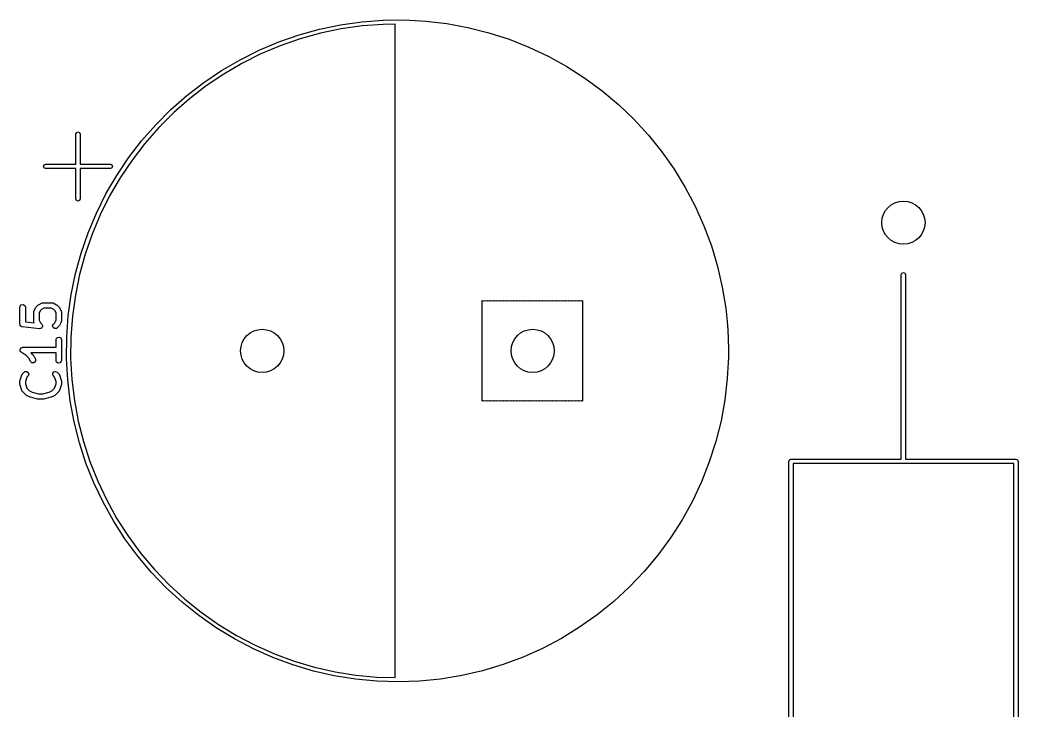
# Model space of a CAD drawing. Extents: x 37 to 259, y -144 to -45.
# Drawn here: x 91.07 to 118.75, y -87.18 to -68.04 of the extents above; entities that cross this region are included whole.
import ezdxf

# ---------------------------------------------------------------- set-up
doc = ezdxf.new("R2010")
doc.units = 0
doc.layers.add('BLACK', color=7, linetype='CONTINUOUS')

msp = doc.modelspace()

# ---------------------------------------------------------------- linework, layer by layer
at = {"layer": 'BLACK', "linetype": 'CONTINUOUS'}
for p, q in [((100.549, -68.0897), (101.14, -68.0447)), ((101.14, -68.0447), (101.732, -68.038)), ((101.732, -68.038), (102.324, -68.0695)), ((102.324, -68.0695), (102.913, -68.1392)), ((98.8101, -68.4513), (99.3814, -68.2934)), ((99.3814, -68.2934), (99.9617, -68.1727)), ((99.9815, -68.2861), (99.4085, -68.4053)), ((99.9617, -68.1727), (100.549, -68.0897)), ((100.561, -68.2042), (99.9815, -68.2861)), ((101.145, -68.1598), (100.561, -68.2042)), ((101.48, -68.156), (101.145, -68.1598)), ((101.48, -86.2785), (101.48, -68.156)), ((102.913, -68.1392), (103.496, -68.2467)), ((103.496, -68.2467), (104.07, -68.3916)), ((98.2502, -68.6457), (98.8101, -68.4513)), ((98.8443, -68.5612), (98.2914, -68.7532)), ((99.4085, -68.4053), (98.8443, -68.5612)), ((104.07, -68.3916), (104.635, -68.5733)), ((104.635, -68.5733), (105.186, -68.791)), ((97.1738, -69.1408), (97.704, -68.8759)), ((97.704, -68.8759), (98.2502, -68.6457)), ((98.2914, -68.7532), (97.7521, -68.9805)), ((105.186, -68.791), (105.722, -69.0438)), ((96.6618, -69.4394), (97.1738, -69.1408)), ((97.7521, -68.9805), (97.2285, -69.2421)), ((105.722, -69.0438), (106.241, -69.3307)), ((96.1701, -69.7704), (96.6618, -69.4394)), ((97.2285, -69.2421), (96.7229, -69.537)), ((106.241, -69.3307), (106.74, -69.6505)), ((96.7229, -69.537), (96.2374, -69.8638)), ((106.74, -69.6505), (107.217, -70.0018)), ((95.7008, -70.1325), (96.1701, -69.7704)), ((96.2374, -69.8638), (95.774, -70.2213)), ((107.217, -70.0018), (107.671, -70.3832)), ((95.2559, -70.5241), (95.7008, -70.1325)), ((95.774, -70.2213), (95.3347, -70.608)), ((94.8371, -70.9435), (95.2559, -70.5241)), ((107.671, -70.3832), (108.099, -70.7931)), ((95.3347, -70.608), (94.9212, -71.0222)), ((108.099, -70.7931), (108.5, -71.2297)), ((94.4463, -71.3892), (94.8371, -70.9435)), ((94.9212, -71.0222), (94.5353, -71.4623)), ((92.6206, -71.201), (92.6381, -71.1586)), ((92.6206, -72.041), (92.6206, -71.201)), ((92.6381, -71.1586), (92.6806, -71.141)), ((92.6806, -71.141), (92.723, -71.1586)), ((92.723, -71.1586), (92.7406, -71.201)), ((92.7406, -71.201), (92.7406, -72.041)), ((94.0851, -71.8591), (94.4463, -71.3892)), ((108.5, -71.2297), (108.871, -71.6913)), ((94.5353, -71.4623), (94.1786, -71.9263)), ((93.7549, -72.3513), (94.0851, -71.8591)), ((94.1786, -71.9263), (93.8526, -72.4124)), ((108.871, -71.6913), (109.213, -72.176)), ((91.7206, -72.101), (91.7381, -72.0586)), ((91.7381, -72.1434), (91.7206, -72.101)), ((91.7381, -72.0586), (91.7806, -72.041)), ((91.7806, -72.161), (91.7381, -72.1434)), ((91.7806, -72.041), (92.6206, -72.041)), ((92.6206, -72.161), (91.7806, -72.161)), ((92.6206, -73.001), (92.6206, -72.161)), ((92.7406, -72.041), (93.5806, -72.041)), ((93.5806, -72.161), (92.7406, -72.161)), ((92.7406, -72.161), (92.7406, -73.001)), ((93.5806, -72.041), (93.623, -72.0586)), ((93.623, -72.1434), (93.5806, -72.161)), ((93.623, -72.0586), (93.6406, -72.101)), ((93.6406, -72.101), (93.623, -72.1434)), ((109.213, -72.176), (109.522, -72.6816)), ((93.4572, -72.8639), (93.7549, -72.3513)), ((93.8526, -72.4124), (93.5586, -72.9185)), ((109.522, -72.6816), (109.798, -73.2062)), ((92.6381, -73.0434), (92.6206, -73.001)), ((92.6806, -73.061), (92.6381, -73.0434)), ((92.723, -73.0434), (92.6806, -73.061)), ((92.7406, -73.001), (92.723, -73.0434)), ((93.1932, -73.3945), (93.4572, -72.8639)), ((93.5586, -72.9185), (93.2979, -73.4425)), ((109.798, -73.2062), (110.039, -73.7474)), ((92.964, -73.9411), (93.1932, -73.3945)), ((93.2979, -73.4425), (93.0716, -73.9822)), ((110.039, -73.7474), (110.246, -74.3031)), ((92.7705, -74.5014), (92.964, -73.9411)), ((93.0716, -73.9822), (92.8805, -74.5354)), ((110.246, -74.3031), (110.415, -74.871)), ((92.6136, -75.073), (92.7705, -74.5014)), ((92.8805, -74.5354), (92.7256, -75.0999)), ((110.415, -74.871), (110.548, -75.4486)), ((92.494, -75.6535), (92.6136, -75.073)), ((92.7256, -75.0999), (92.6074, -75.6731)), ((115.51, -75.1), (115.528, -75.0576)), ((115.51, -80.22), (115.51, -75.1)), ((115.528, -75.0576), (115.57, -75.04)), ((115.57, -75.04), (115.612, -75.0576)), ((115.612, -75.0576), (115.63, -75.1)), ((115.63, -75.1), (115.63, -80.22)), ((110.548, -75.4486), (110.644, -76.0337)), ((92.412, -76.2405), (92.494, -75.6535)), ((92.6074, -75.6731), (92.5265, -76.2527)), ((103.901, -75.836), (103.881, -75.8277)), ((103.881, -75.8277), (103.881, -78.6043)), ((103.921, -75.8277), (103.901, -75.836)), ((103.941, -75.836), (103.921, -75.8277)), ((103.961, -75.8277), (103.941, -75.836)), ((103.981, -75.836), (103.961, -75.8277)), ((104.001, -75.8277), (103.981, -75.836)), ((104.021, -75.836), (104.001, -75.8277)), ((104.041, -75.8277), (104.021, -75.836)), ((104.061, -75.836), (104.041, -75.8277)), ((104.081, -75.8277), (104.061, -75.836)), ((104.101, -75.836), (104.081, -75.8277)), ((104.121, -75.8277), (104.101, -75.836)), ((104.141, -75.836), (104.121, -75.8277)), ((104.161, -75.8277), (104.141, -75.836)), ((104.181, -75.836), (104.161, -75.8277)), ((104.201, -75.8277), (104.181, -75.836)), ((104.221, -75.836), (104.201, -75.8277)), ((104.241, -75.8277), (104.221, -75.836)), ((104.261, -75.836), (104.241, -75.8277)), ((104.281, -75.8277), (104.261, -75.836)), ((104.301, -75.836), (104.281, -75.8277)), ((104.321, -75.8277), (104.301, -75.836)), ((104.341, -75.836), (104.321, -75.8277)), ((104.361, -75.8277), (104.341, -75.836)), ((104.381, -75.836), (104.361, -75.8277)), ((104.401, -75.8277), (104.381, -75.836)), ((104.421, -75.836), (104.401, -75.8277)), ((104.441, -75.8277), (104.421, -75.836)), ((104.461, -75.836), (104.441, -75.8277)), ((104.481, -75.8277), (104.461, -75.836)), ((104.501, -75.836), (104.481, -75.8277)), ((104.521, -75.8277), (104.501, -75.836)), ((104.541, -75.836), (104.521, -75.8277)), ((104.561, -75.8277), (104.541, -75.836)), ((104.581, -75.836), (104.561, -75.8277)), ((104.601, -75.8277), (104.581, -75.836)), ((104.621, -75.836), (104.601, -75.8277)), ((104.641, -75.8277), (104.621, -75.836)), ((104.661, -75.836), (104.641, -75.8277)), ((104.681, -75.8277), (104.661, -75.836)), ((104.701, -75.836), (104.681, -75.8277)), ((104.721, -75.8277), (104.701, -75.836)), ((104.741, -75.836), (104.721, -75.8277)), ((104.761, -75.8277), (104.741, -75.836)), ((104.781, -75.836), (104.761, -75.8277)), ((104.801, -75.8277), (104.781, -75.836)), ((104.821, -75.836), (104.801, -75.8277)), ((104.841, -75.8277), (104.821, -75.836)), ((104.861, -75.836), (104.841, -75.8277)), ((104.881, -75.8277), (104.861, -75.836)), ((104.901, -75.836), (104.881, -75.8277)), ((104.921, -75.8277), (104.901, -75.836)), ((104.941, -75.836), (104.921, -75.8277)), ((104.961, -75.8277), (104.941, -75.836)), ((104.981, -75.836), (104.961, -75.8277)), ((105.001, -75.8277), (104.981, -75.836)), ((105.021, -75.836), (105.001, -75.8277)), ((105.041, -75.8277), (105.021, -75.836)), ((105.061, -75.836), (105.041, -75.8277)), ((105.081, -75.8277), (105.061, -75.836)), ((105.101, -75.836), (105.081, -75.8277)), ((105.121, -75.8277), (105.101, -75.836)), ((105.141, -75.836), (105.121, -75.8277)), ((105.161, -75.8277), (105.141, -75.836)), ((105.181, -75.836), (105.161, -75.8277)), ((105.201, -75.8277), (105.181, -75.836)), ((105.221, -75.836), (105.201, -75.8277)), ((105.241, -75.8277), (105.221, -75.836)), ((105.261, -75.836), (105.241, -75.8277)), ((105.281, -75.8277), (105.261, -75.836)), ((105.301, -75.836), (105.281, -75.8277)), ((105.321, -75.8277), (105.301, -75.836)), ((105.341, -75.836), (105.321, -75.8277)), ((105.361, -75.8277), (105.341, -75.836)), ((105.381, -75.836), (105.361, -75.8277)), ((105.401, -75.8277), (105.381, -75.836)), ((105.421, -75.836), (105.401, -75.8277)), ((105.441, -75.8277), (105.421, -75.836)), ((105.461, -75.836), (105.441, -75.8277)), ((105.481, -75.8277), (105.461, -75.836)), ((105.501, -75.836), (105.481, -75.8277)), ((105.521, -75.8277), (105.501, -75.836)), ((105.541, -75.836), (105.521, -75.8277)), ((105.561, -75.8277), (105.541, -75.836)), ((105.581, -75.836), (105.561, -75.8277)), ((105.601, -75.8277), (105.581, -75.836)), ((105.621, -75.836), (105.601, -75.8277)), ((105.641, -75.8277), (105.621, -75.836)), ((105.661, -75.836), (105.641, -75.8277)), ((105.681, -75.8277), (105.661, -75.836)), ((105.701, -75.836), (105.681, -75.8277)), ((105.721, -75.8277), (105.701, -75.836)), ((105.741, -75.836), (105.721, -75.8277)), ((105.761, -75.8277), (105.741, -75.836)), ((105.781, -75.836), (105.761, -75.8277)), ((105.801, -75.8277), (105.781, -75.836)), ((105.821, -75.836), (105.801, -75.8277)), ((105.841, -75.8277), (105.821, -75.836)), ((105.861, -75.836), (105.841, -75.8277)), ((105.881, -75.8277), (105.861, -75.836)), ((105.901, -75.836), (105.881, -75.8277)), ((105.921, -75.8277), (105.901, -75.836)), ((105.941, -75.836), (105.921, -75.8277)), ((105.961, -75.8277), (105.941, -75.836)), ((105.981, -75.836), (105.961, -75.8277)), ((106.001, -75.8277), (105.981, -75.836)), ((106.021, -75.836), (106.001, -75.8277)), ((106.041, -75.8277), (106.021, -75.836)), ((106.061, -75.836), (106.041, -75.8277)), ((106.081, -75.8277), (106.061, -75.836)), ((106.101, -75.836), (106.081, -75.8277)), ((106.121, -75.8277), (106.101, -75.836)), ((106.141, -75.836), (106.121, -75.8277)), ((106.161, -75.8277), (106.141, -75.836)), ((106.181, -75.836), (106.161, -75.8277)), ((106.201, -75.8277), (106.181, -75.836)), ((106.221, -75.836), (106.201, -75.8277)), ((106.241, -75.8277), (106.221, -75.836)), ((106.261, -75.836), (106.241, -75.8277)), ((106.281, -75.8277), (106.261, -75.836)), ((106.301, -75.836), (106.281, -75.8277)), ((106.321, -75.8277), (106.301, -75.836)), ((106.341, -75.836), (106.321, -75.8277)), ((106.361, -75.8277), (106.341, -75.836)), ((106.381, -75.836), (106.361, -75.8277)), ((106.401, -75.8277), (106.381, -75.836)), ((106.421, -75.836), (106.401, -75.8277)), ((106.441, -75.8277), (106.421, -75.836)), ((106.461, -75.836), (106.441, -75.8277)), ((106.481, -75.8277), (106.461, -75.836)), ((106.501, -75.836), (106.481, -75.8277)), ((106.521, -75.8277), (106.501, -75.836)), ((106.541, -75.836), (106.521, -75.8277)), ((106.561, -75.8277), (106.541, -75.836)), ((106.581, -75.836), (106.561, -75.8277)), ((106.601, -75.8277), (106.581, -75.836)), ((106.621, -75.836), (106.601, -75.8277)), ((106.641, -75.8277), (106.621, -75.836)), ((106.661, -75.836), (106.641, -75.8277)), ((106.681, -75.8277), (106.661, -75.836)), ((106.681, -78.6043), (106.681, -75.8277)), ((91.0714, -76.0017), (91.0759, -75.9761)), ((91.0714, -76.4779), (91.0714, -76.0017)), ((91.0759, -75.9761), (91.1089, -75.9368)), ((91.1089, -75.9368), (91.1594, -75.9279)), ((91.1594, -75.9279), (91.2038, -75.9535)), ((91.2038, -75.9535), (91.2214, -76.0017)), ((91.2214, -76.0017), (91.2214, -76.41)), ((91.4569, -76.1189), (91.4597, -76.1155)), ((91.4597, -76.1155), (91.4603, -76.111)), ((91.4603, -76.111), (91.5079, -76.0158)), ((91.5079, -76.0158), (91.5212, -75.9978)), ((91.5212, -75.9978), (91.5219, -75.9963)), ((91.5219, -75.9963), (91.5695, -75.9487)), ((91.5695, -75.9487), (91.5879, -75.9358)), ((91.5879, -75.9358), (91.589, -75.9346)), ((91.589, -75.9346), (91.6843, -75.887)), ((91.6366, -76.0938), (91.6023, -76.1623)), ((91.667, -76.0634), (91.6366, -76.0938)), ((91.7355, -76.0291), (91.667, -76.0634)), ((91.6843, -75.887), (91.7092, -75.8796)), ((91.7092, -75.8796), (91.7136, -75.8806)), ((91.7136, -75.8806), (91.7178, -75.8791)), ((91.7178, -75.8791), (91.9559, -75.8791)), ((91.9382, -76.0291), (91.7355, -76.0291)), ((92.0067, -76.0634), (91.9382, -76.0291)), ((91.9559, -75.8791), (91.9816, -75.8836)), ((91.9816, -75.8836), (91.985, -75.8865)), ((91.985, -75.8865), (91.9894, -75.887)), ((91.9894, -75.887), (92.0847, -75.9346)), ((92.0371, -76.0938), (92.0067, -76.0634)), ((92.0714, -76.1623), (92.0371, -76.0938)), ((92.0847, -75.9346), (92.1027, -75.948)), ((92.1027, -75.948), (92.1042, -75.9487)), ((92.1042, -75.9487), (92.1518, -75.9963)), ((92.1518, -75.9963), (92.1647, -76.0147)), ((92.1647, -76.0147), (92.1658, -76.0158)), ((92.1658, -76.0158), (92.2135, -76.111)), ((92.2135, -76.111), (92.2209, -76.136)), ((110.644, -76.0337), (110.679, -76.3999)), ((91.4523, -76.1446), (91.4569, -76.1189)), ((91.4523, -76.3827), (91.4523, -76.1446)), ((91.4539, -76.3869), (91.4523, -76.3827)), ((91.4528, -76.3912), (91.4539, -76.3869)), ((91.4603, -76.4162), (91.4528, -76.3912)), ((91.6023, -76.1623), (91.6023, -76.365)), ((91.6023, -76.365), (91.6366, -76.4335)), ((92.0371, -76.4335), (92.0714, -76.365)), ((92.0714, -76.365), (92.0714, -76.1623)), ((92.2214, -76.3827), (92.2169, -76.4083)), ((92.2209, -76.136), (92.2198, -76.1404)), ((92.2198, -76.1404), (92.2214, -76.1446)), ((92.2214, -76.1446), (92.2214, -76.3827)), ((92.3681, -76.8316), (92.412, -76.2405)), ((92.5265, -76.2527), (92.4831, -76.8364)), ((91.0768, -76.4929), (91.0714, -76.4779)), ((91.078, -76.5088), (91.0768, -76.4929)), ((91.0853, -76.5163), (91.078, -76.5088)), ((91.0889, -76.5261), (91.0853, -76.5163)), ((91.1027, -76.5341), (91.0889, -76.5261)), ((91.1138, -76.5455), (91.1027, -76.5341)), ((91.1307, -76.5502), (91.1138, -76.5455)), ((91.1334, -76.5518), (91.1307, -76.5502)), ((91.1351, -76.5515), (91.1334, -76.5518)), ((91.1389, -76.5525), (91.1351, -76.5515)), ((91.6151, -76.6002), (91.1389, -76.5525)), ((91.2214, -76.41), (91.4696, -76.4348)), ((91.4696, -76.4348), (91.4603, -76.4162)), ((91.6156, -76.6), (91.6151, -76.6002)), ((91.616, -76.6002), (91.6156, -76.6)), ((91.6404, -76.5937), (91.616, -76.6002)), ((91.6366, -76.4335), (91.6756, -76.4725)), ((91.6648, -76.5875), (91.6404, -76.5937)), ((91.6651, -76.5871), (91.6648, -76.5875)), ((91.6656, -76.587), (91.6651, -76.5871)), ((91.68, -76.5663), (91.6656, -76.587)), ((91.6756, -76.4725), (91.6905, -76.4938)), ((91.6948, -76.5458), (91.68, -76.5663)), ((91.6905, -76.4938), (91.6906, -76.4943)), ((91.6906, -76.4943), (91.6909, -76.4947)), ((91.6909, -76.4947), (91.6928, -76.5198)), ((91.6928, -76.5198), (91.695, -76.5449)), ((91.695, -76.5449), (91.6947, -76.5453)), ((91.6947, -76.5453), (91.6948, -76.5458)), ((91.9764, -76.519), (91.9981, -76.4725)), ((91.9897, -76.5685), (91.9764, -76.519)), ((92.0317, -76.598), (91.9897, -76.5685)), ((91.9981, -76.4725), (92.0371, -76.4335)), ((92.0828, -76.5935), (92.0317, -76.598)), ((92.1042, -76.5786), (92.0828, -76.5935)), ((92.1518, -76.5309), (92.1042, -76.5786)), ((92.1525, -76.5295), (92.1518, -76.5309)), ((92.1658, -76.5114), (92.1525, -76.5295)), ((92.2135, -76.4162), (92.1658, -76.5114)), ((92.214, -76.4118), (92.2135, -76.4162)), ((92.2169, -76.4083), (92.214, -76.4118)), ((110.679, -76.3999), (110.68, -76.402)), ((110.68, -76.402), (110.68, -76.4089)), ((110.68, -76.4089), (110.701, -76.6236)), ((110.701, -76.6236), (110.719, -77.1726)), ((92.0714, -76.9065), (92.0759, -76.8808)), ((92.0714, -77.1172), (92.0714, -76.9065)), ((92.0759, -76.8808), (92.1089, -76.8415)), ((92.1089, -76.8415), (92.1594, -76.8326)), ((92.1594, -76.8326), (92.2038, -76.8583)), ((92.2038, -76.8583), (92.2214, -76.9065)), ((92.2214, -76.9065), (92.2214, -77.4779)), ((92.3624, -77.4217), (92.3681, -76.8316)), ((92.4831, -76.8364), (92.4775, -77.4217)), ((91.0715, -77.1874), (91.0733, -77.1834)), ((91.0776, -77.2083), (91.0715, -77.1874)), ((91.0725, -77.1792), (91.0834, -77.1603)), ((91.0733, -77.1834), (91.0725, -77.1792)), ((91.0814, -77.2297), (91.0776, -77.2083)), ((91.0834, -77.1603), (91.0921, -77.1404)), ((91.0921, -77.1404), (91.096, -77.1385)), ((91.096, -77.1385), (91.0982, -77.1347)), ((91.0982, -77.1347), (91.1186, -77.1273)), ((91.1186, -77.1273), (91.1381, -77.1176)), ((91.1381, -77.1176), (91.1423, -77.1187)), ((91.1423, -77.1187), (91.1464, -77.1172)), ((91.1464, -77.1172), (92.0714, -77.1172)), ((110.719, -77.1726), (110.72, -77.176)), ((110.72, -77.176), (110.72, -77.256)), ((91.0847, -77.2325), (91.0814, -77.2297)), ((91.0859, -77.2366), (91.0847, -77.2325)), ((91.1048, -77.2546), (91.0859, -77.2366)), ((91.2415, -77.3457), (91.1048, -77.2546)), ((91.3228, -77.4271), (91.2415, -77.3457)), ((91.365, -77.5114), (91.3228, -77.4271)), ((92.0714, -77.2672), (91.3751, -77.2672)), ((91.3751, -77.2672), (91.4375, -77.3296)), ((91.4375, -77.3296), (91.4504, -77.348)), ((91.4504, -77.348), (91.4516, -77.3491)), ((91.4516, -77.3491), (91.4992, -77.4444)), ((91.5066, -77.4693), (91.4947, -77.5192)), ((91.4992, -77.4444), (91.5066, -77.4693)), ((92.0714, -77.4779), (92.0714, -77.2672)), ((92.0889, -77.5261), (92.0714, -77.4779)), ((92.2214, -77.4779), (92.2169, -77.5036)), ((92.3624, -77.4243), (92.3624, -77.4217)), ((92.3949, -78.0161), (92.3624, -77.4243)), ((92.4775, -77.4217), (92.5096, -78.0061)), ((110.718, -77.3922), (110.688, -77.9842)), ((110.72, -77.2569), (110.718, -77.3922)), ((110.72, -77.256), (110.72, -77.2569)), ((91.4023, -77.5467), (91.365, -77.5114)), ((91.4535, -77.5498), (91.4023, -77.5467)), ((91.4947, -77.5192), (91.4535, -77.5498)), ((92.1334, -77.5518), (92.0889, -77.5261)), ((92.1839, -77.5429), (92.1334, -77.5518)), ((92.2169, -77.5036), (92.1839, -77.5429)), ((91.0714, -78.0493), (91.0753, -78.0272)), ((91.0714, -78.1446), (91.0714, -78.0493)), ((91.0752, -78.0256), (91.1228, -77.8828)), ((91.0753, -78.0272), (91.0752, -78.0256)), ((91.1228, -77.8828), (91.1353, -77.8599)), ((91.1353, -77.8599), (91.1391, -77.8575)), ((91.1391, -77.8575), (91.141, -77.8534)), ((91.141, -77.8534), (91.1886, -77.8058)), ((91.1886, -77.8058), (91.2099, -77.7909)), ((91.2099, -77.7909), (91.261, -77.7864)), ((91.2596, -77.947), (91.2214, -78.0615)), ((91.2947, -77.9119), (91.2596, -77.947)), ((91.261, -77.7864), (91.3031, -77.8158)), ((91.3163, -77.8654), (91.2947, -77.9119)), ((91.3031, -77.8158), (91.3163, -77.8654)), ((91.9787, -77.8394), (92.0081, -77.7974)), ((91.9832, -77.8906), (91.9787, -77.8394)), ((91.9981, -77.9119), (91.9832, -77.8906)), ((92.0332, -77.947), (91.9981, -77.9119)), ((92.0081, -77.7974), (92.0577, -77.7841)), ((92.0714, -78.0615), (92.0332, -77.947)), ((92.0577, -77.7841), (92.1042, -77.8058)), ((92.1042, -77.8058), (92.1518, -77.8534)), ((92.1518, -77.8534), (92.1667, -77.8748)), ((92.1667, -77.8748), (92.1671, -77.8792)), ((92.1671, -77.8792), (92.1699, -77.8828)), ((92.1699, -77.8828), (92.2175, -78.0256)), ((92.2175, -78.0256), (92.2208, -78.0478)), ((92.2208, -78.0478), (92.2214, -78.0493)), ((92.2214, -78.0493), (92.2214, -78.1446)), ((92.4656, -78.6046), (92.3949, -78.0161)), ((92.5096, -78.0061), (92.5794, -78.5872)), ((110.688, -77.9842), (110.619, -78.5729)), ((91.0719, -78.1461), (91.0714, -78.1446)), ((91.0752, -78.1683), (91.0719, -78.1461)), ((91.1228, -78.3111), (91.0752, -78.1683)), ((91.1256, -78.3147), (91.1228, -78.3111)), ((91.126, -78.3191), (91.1256, -78.3147)), ((91.141, -78.3405), (91.126, -78.3191)), ((91.2214, -78.0615), (91.2214, -78.1324)), ((91.2214, -78.1324), (91.2596, -78.2469)), ((91.2596, -78.2469), (91.3337, -78.321)), ((91.3337, -78.321), (91.4107, -78.3595)), ((91.8821, -78.3595), (91.9591, -78.321)), ((91.9591, -78.321), (92.0332, -78.2469)), ((92.0332, -78.2469), (92.0714, -78.1324)), ((92.0714, -78.1324), (92.0714, -78.0615)), ((92.1699, -78.3111), (92.1575, -78.334)), ((92.2175, -78.1683), (92.1699, -78.3111)), ((92.2214, -78.1446), (92.2175, -78.1667)), ((92.2175, -78.1667), (92.2175, -78.1683)), ((91.2362, -78.4357), (91.141, -78.3405)), ((91.2377, -78.4364), (91.2362, -78.4357)), ((91.2557, -78.4497), (91.2377, -78.4364)), ((91.3509, -78.4974), (91.2557, -78.4497)), ((91.3545, -78.4978), (91.3509, -78.4974)), ((91.3663, -78.503), (91.3545, -78.4978)), ((91.5568, -78.5507), (91.3663, -78.503)), ((91.4107, -78.3595), (91.5842, -78.4029)), ((91.5602, -78.5503), (91.5568, -78.5507)), ((91.575, -78.5529), (91.5602, -78.5503)), ((91.7178, -78.5529), (91.575, -78.5529)), ((91.5842, -78.4029), (91.7086, -78.4029)), ((91.7086, -78.4029), (91.8821, -78.3595)), ((91.7211, -78.5517), (91.7178, -78.5529)), ((91.736, -78.5507), (91.7211, -78.5517)), ((91.9265, -78.503), (91.736, -78.5507)), ((91.9294, -78.5011), (91.9265, -78.503)), ((91.9418, -78.4974), (91.9294, -78.5011)), ((92.0371, -78.4497), (91.9418, -78.4974)), ((92.0382, -78.4486), (92.0371, -78.4497)), ((92.0566, -78.4357), (92.0382, -78.4486)), ((92.1518, -78.3405), (92.0566, -78.4357)), ((92.1537, -78.3364), (92.1518, -78.3405)), ((92.1575, -78.334), (92.1537, -78.3364)), ((92.5741, -79.1873), (92.4656, -78.6046)), ((92.5794, -78.5872), (92.6866, -79.1625)), ((103.881, -78.6043), (103.901, -78.596)), ((103.901, -78.596), (103.921, -78.6043)), ((103.921, -78.6043), (103.941, -78.596)), ((103.941, -78.596), (103.961, -78.6043)), ((103.961, -78.6043), (103.981, -78.596)), ((103.981, -78.596), (104.001, -78.6043)), ((104.001, -78.6043), (104.021, -78.596)), ((104.021, -78.596), (104.041, -78.6043)), ((104.041, -78.6043), (104.061, -78.596)), ((104.061, -78.596), (104.081, -78.6043)), ((104.081, -78.6043), (104.101, -78.596)), ((104.101, -78.596), (104.121, -78.6043)), ((104.121, -78.6043), (104.141, -78.596)), ((104.141, -78.596), (104.161, -78.6043)), ((104.161, -78.6043), (104.181, -78.596)), ((104.181, -78.596), (104.201, -78.6043)), ((104.201, -78.6043), (104.221, -78.596)), ((104.221, -78.596), (104.241, -78.6043)), ((104.241, -78.6043), (104.261, -78.596)), ((104.261, -78.596), (104.281, -78.6043)), ((104.281, -78.6043), (104.301, -78.596)), ((104.301, -78.596), (104.321, -78.6043)), ((104.321, -78.6043), (104.341, -78.596)), ((104.341, -78.596), (104.361, -78.6043)), ((104.361, -78.6043), (104.381, -78.596)), ((104.381, -78.596), (104.401, -78.6043)), ((104.401, -78.6043), (104.421, -78.596)), ((104.421, -78.596), (104.441, -78.6043)), ((104.441, -78.6043), (104.461, -78.596)), ((104.461, -78.596), (104.481, -78.6043)), ((104.481, -78.6043), (104.501, -78.596)), ((104.501, -78.596), (104.521, -78.6043)), ((104.521, -78.6043), (104.541, -78.596)), ((104.541, -78.596), (104.561, -78.6043)), ((104.561, -78.6043), (104.581, -78.596)), ((104.581, -78.596), (104.601, -78.6043)), ((104.601, -78.6043), (104.621, -78.596)), ((104.621, -78.596), (104.641, -78.6043)), ((104.641, -78.6043), (104.661, -78.596)), ((104.661, -78.596), (104.681, -78.6043)), ((104.681, -78.6043), (104.701, -78.596)), ((104.701, -78.596), (104.721, -78.6043)), ((104.721, -78.6043), (104.741, -78.596)), ((104.741, -78.596), (104.761, -78.6043)), ((104.761, -78.6043), (104.781, -78.596)), ((104.781, -78.596), (104.801, -78.6043)), ((104.801, -78.6043), (104.821, -78.596)), ((104.821, -78.596), (104.841, -78.6043)), ((104.841, -78.6043), (104.861, -78.596)), ((104.861, -78.596), (104.881, -78.6043)), ((104.881, -78.6043), (104.901, -78.596)), ((104.901, -78.596), (104.921, -78.6043)), ((104.921, -78.6043), (104.941, -78.596)), ((104.941, -78.596), (104.961, -78.6043)), ((104.961, -78.6043), (104.981, -78.596)), ((104.981, -78.596), (105.001, -78.6043)), ((105.001, -78.6043), (105.021, -78.596)), ((105.021, -78.596), (105.041, -78.6043)), ((105.041, -78.6043), (105.061, -78.596)), ((105.061, -78.596), (105.081, -78.6043)), ((105.081, -78.6043), (105.101, -78.596)), ((105.101, -78.596), (105.121, -78.6043)), ((105.121, -78.6043), (105.141, -78.596)), ((105.141, -78.596), (105.161, -78.6043)), ((105.161, -78.6043), (105.181, -78.596)), ((105.181, -78.596), (105.201, -78.6043)), ((105.201, -78.6043), (105.221, -78.596)), ((105.221, -78.596), (105.241, -78.6043)), ((105.241, -78.6043), (105.261, -78.596)), ((105.261, -78.596), (105.281, -78.6043)), ((105.281, -78.6043), (105.301, -78.596)), ((105.301, -78.596), (105.321, -78.6043)), ((105.321, -78.6043), (105.341, -78.596)), ((105.341, -78.596), (105.361, -78.6043)), ((105.361, -78.6043), (105.381, -78.596)), ((105.381, -78.596), (105.401, -78.6043)), ((105.401, -78.6043), (105.421, -78.596)), ((105.421, -78.596), (105.441, -78.6043)), ((105.441, -78.6043), (105.461, -78.596)), ((105.461, -78.596), (105.481, -78.6043)), ((105.481, -78.6043), (105.501, -78.596)), ((105.501, -78.596), (105.521, -78.6043)), ((105.521, -78.6043), (105.541, -78.596)), ((105.541, -78.596), (105.561, -78.6043)), ((105.561, -78.6043), (105.581, -78.596)), ((105.581, -78.596), (105.601, -78.6043)), ((105.601, -78.6043), (105.621, -78.596)), ((105.621, -78.596), (105.641, -78.6043)), ((105.641, -78.6043), (105.661, -78.596)), ((105.661, -78.596), (105.681, -78.6043)), ((105.681, -78.6043), (105.701, -78.596)), ((105.701, -78.596), (105.721, -78.6043)), ((105.721, -78.6043), (105.741, -78.596)), ((105.741, -78.596), (105.761, -78.6043)), ((105.761, -78.6043), (105.781, -78.596)), ((105.781, -78.596), (105.801, -78.6043)), ((105.801, -78.6043), (105.821, -78.596)), ((105.821, -78.596), (105.841, -78.6043)), ((105.841, -78.6043), (105.861, -78.596)), ((105.861, -78.596), (105.881, -78.6043)), ((105.881, -78.6043), (105.901, -78.596)), ((105.901, -78.596), (105.921, -78.6043)), ((105.921, -78.6043), (105.941, -78.596)), ((105.941, -78.596), (105.961, -78.6043)), ((105.961, -78.6043), (105.981, -78.596)), ((105.981, -78.596), (106.001, -78.6043)), ((106.001, -78.6043), (106.021, -78.596)), ((106.021, -78.596), (106.041, -78.6043)), ((106.041, -78.6043), (106.061, -78.596)), ((106.061, -78.596), (106.081, -78.6043)), ((106.081, -78.6043), (106.101, -78.596)), ((106.101, -78.596), (106.121, -78.6043)), ((106.121, -78.6043), (106.141, -78.596)), ((106.141, -78.596), (106.161, -78.6043)), ((106.161, -78.6043), (106.181, -78.596)), ((106.181, -78.596), (106.201, -78.6043)), ((106.201, -78.6043), (106.221, -78.596)), ((106.221, -78.596), (106.241, -78.6043)), ((106.241, -78.6043), (106.261, -78.596)), ((106.261, -78.596), (106.281, -78.6043)), ((106.281, -78.6043), (106.301, -78.596)), ((106.301, -78.596), (106.321, -78.6043)), ((106.321, -78.6043), (106.341, -78.596)), ((106.341, -78.596), (106.361, -78.6043)), ((106.361, -78.6043), (106.381, -78.596)), ((106.381, -78.596), (106.401, -78.6043)), ((106.401, -78.6043), (106.421, -78.596)), ((106.421, -78.596), (106.441, -78.6043)), ((106.441, -78.6043), (106.461, -78.596)), ((106.461, -78.596), (106.481, -78.6043)), ((106.481, -78.6043), (106.501, -78.596)), ((106.501, -78.596), (106.521, -78.6043)), ((106.521, -78.6043), (106.541, -78.596)), ((106.541, -78.596), (106.561, -78.6043)), ((106.561, -78.6043), (106.581, -78.596)), ((106.581, -78.596), (106.601, -78.6043)), ((106.601, -78.6043), (106.621, -78.596)), ((106.621, -78.596), (106.641, -78.6043)), ((106.641, -78.6043), (106.661, -78.596)), ((106.661, -78.596), (106.681, -78.6043)), ((110.619, -78.5729), (110.513, -79.156)), ((110.513, -79.156), (110.369, -79.7309)), ((92.72, -79.7617), (92.5741, -79.1873)), ((92.6866, -79.1625), (92.8307, -79.7298)), ((92.9027, -80.3256), (92.72, -79.7617)), ((92.8307, -79.7298), (93.0111, -80.2866)), ((110.369, -79.7309), (110.188, -80.2954)), ((112.39, -80.28), (112.408, -80.2376)), ((112.408, -80.2376), (112.45, -80.22)), ((112.45, -80.22), (115.51, -80.22)), ((115.63, -80.22), (118.69, -80.22)), ((118.69, -80.22), (118.732, -80.2376)), ((118.732, -80.2376), (118.75, -80.28)), ((93.1214, -80.8765), (92.9027, -80.3256)), ((93.0111, -80.2866), (93.227, -80.8306)), ((110.188, -80.2954), (109.971, -80.8471)), ((112.39, -97.52), (112.39, -80.28)), ((118.63, -80.34), (112.51, -80.34)), ((112.51, -80.34), (112.51, -97.46)), ((118.63, -97.46), (118.63, -80.34)), ((118.75, -80.28), (118.75, -97.52)), ((93.3752, -81.4122), (93.1214, -80.8765)), ((93.227, -80.8306), (93.4776, -81.3595)), ((109.971, -80.8471), (109.719, -81.3836)), ((93.4776, -81.3595), (93.7618, -81.8712)), ((93.663, -81.9303), (93.3752, -81.4122)), ((109.719, -81.3836), (109.433, -81.9028)), ((93.7618, -81.8712), (94.0784, -82.3634)), ((109.433, -81.9028), (109.115, -82.4024)), ((93.9836, -82.4288), (93.663, -81.9303)), ((94.3358, -82.9056), (93.9836, -82.4288)), ((94.0784, -82.3634), (94.4261, -82.8342)), ((109.115, -82.4024), (108.764, -82.8804)), ((94.7179, -83.3586), (94.3358, -82.9056)), ((94.4261, -82.8342), (94.8035, -83.2816)), ((108.764, -82.8804), (108.383, -83.3348)), ((94.8035, -83.2816), (95.209, -83.7036)), ((95.1285, -83.7861), (94.7179, -83.3586)), ((108.383, -83.3348), (107.974, -83.7636)), ((95.5659, -84.1861), (95.1285, -83.7861)), ((95.209, -83.7036), (95.6408, -84.0987)), ((107.974, -83.7636), (107.538, -84.1652)), ((95.6408, -84.0987), (96.0973, -84.465)), ((96.0281, -84.5571), (95.5659, -84.1861)), ((107.538, -84.1652), (107.077, -84.5378)), ((96.5134, -84.8975), (96.0281, -84.5571)), ((96.0973, -84.465), (96.5764, -84.8011)), ((107.077, -84.5378), (106.593, -84.8799)), ((97.0196, -85.2059), (96.5134, -84.8975)), ((96.5764, -84.8011), (97.0763, -85.1056)), ((106.593, -84.8799), (106.088, -85.19)), ((97.5446, -85.4809), (97.0196, -85.2059)), ((97.0763, -85.1056), (97.5947, -85.3773)), ((106.088, -85.19), (105.564, -85.4669)), ((98.0863, -85.7215), (97.5446, -85.4809)), ((97.5947, -85.3773), (98.1296, -85.6148)), ((105.564, -85.4669), (105.023, -85.7094)), ((98.6423, -85.9267), (98.0863, -85.7215)), ((98.1296, -85.6148), (98.6787, -85.8174)), ((105.023, -85.7094), (104.468, -85.9165)), ((99.2105, -86.0955), (98.6423, -85.9267)), ((98.6787, -85.8174), (99.2397, -85.9841)), ((99.2397, -85.9841), (99.8103, -86.1143)), ((104.468, -85.9165), (103.9, -86.0873)), ((99.7884, -86.2273), (99.2105, -86.0955)), ((100.374, -86.3216), (99.7884, -86.2273)), ((99.8103, -86.1143), (100.388, -86.2074)), ((100.964, -86.3779), (100.374, -86.3216)), ((100.388, -86.2074), (100.971, -86.263)), ((100.971, -86.263), (101.48, -86.2785)), ((102.738, -86.3175), (102.148, -86.3758)), ((103.323, -86.2212), (102.738, -86.3175)), ((103.9, -86.0873), (103.323, -86.2212)), ((101.556, -86.396), (100.964, -86.3779)), ((102.148, -86.3758), (101.556, -86.396))]:
    msp.add_line(p, q, dxfattribs=at)
at = {"layer": 'BLACK'}
for centre in [(115.57, -73.66), (97.79, -77.216), (105.29, -77.216)]:
    msp.add_circle(centre, 0.6, dxfattribs=at)

doc.saveas('drawing.dxf')
